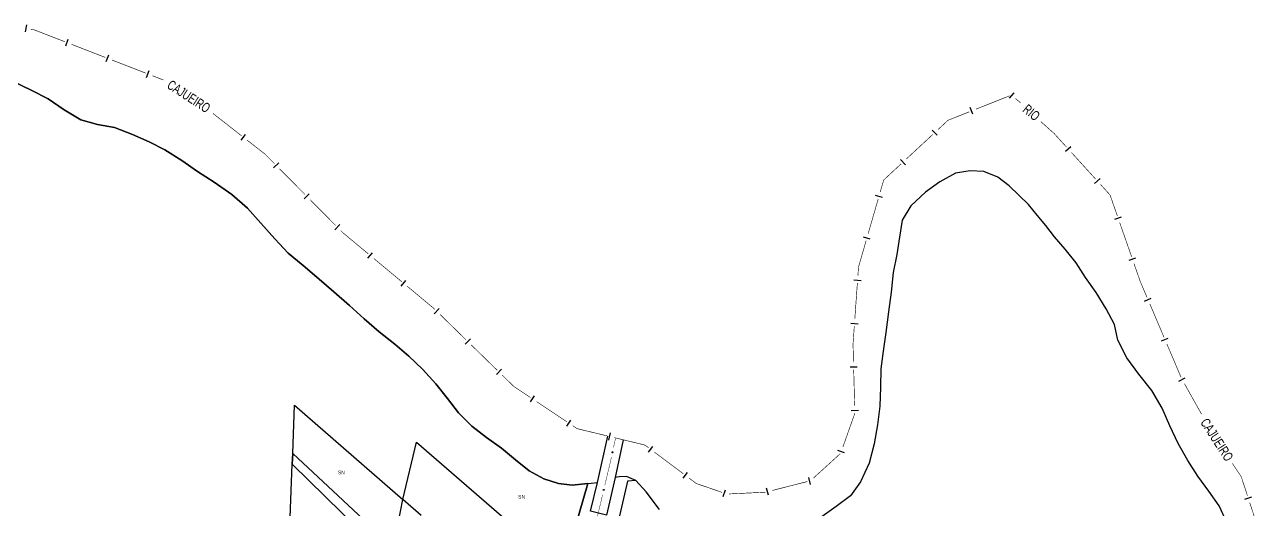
# Model space of a CAD drawing. Extents: x 207981 to 210201, y 4876477 to 4878908.
# Drawn here: x 209465 to 209978, y 4878082 to 4878283 of the extents above; entities that cross this region are included whole.
import ezdxf
from ezdxf.enums import TextEntityAlignment as Align

# ---------------------------------------------------------------- set-up
doc = ezdxf.new("R2010")
doc.units = 0
doc.header["$LTSCALE"] = 1.5
doc.header["$MEASUREMENT"] = 0
for name, color, linetype in [('CD_MALHA_LOTES', 7, 'CONTINUOUS'), ('HD-CURSO-PERENE', 170, 'CONTINUOUS'), ('HD-TXT-PERENE', 170, 'CONTINUOUS'), ('LM-LIM-SETORES-BAIRROS', 250, 'CONTINUOUS'), ('RU-QUADRA', 210, 'CONTINUOUS'), ('SV-EIXO-ROD-ESTR', 7, 'CONTINUOUS'), ('SV-PONTE-BUEIRO', 251, 'CONTINUOUS'), ('Th_NmrPort', 1, 'CONTINUOUS')]:
    doc.layers.add(name, color=color, linetype=linetype)
doc.styles.add('ARIAL', font='ARIAL.SHX')

msp = doc.modelspace()

# ---------------------------------------------------------------- linework, layer by layer
at = {"layer": 'CD_MALHA_LOTES', "linetype": 'Continuous', "flags": 128}
for points in [[(209691.69737, 4878068.823608), (209698.5866, 4878092.745313), (209692.130854, 4878092.090651), (209686.424493, 4878092.757467), (209680.362083, 4878094.596651), (209674.267163, 4878097.934901), (209668.640984, 4878102.575203), (209662.739167, 4878107.313868), (209656.538823, 4878111.725977), (209650.561593, 4878116.539172), (209644.931415, 4878121.979052), (209640.374028, 4878127.974833), (209635.51599, 4878134.068833), (209630.058151, 4878140.059432), (209624.428098, 4878145.474326), (209618.524656, 4878150.537821), (209612.0962, 4878155.548319), (209605.940509, 4878161.035151), (209599.834717, 4878166.547257), (209593.27845, 4878172.106747), (209587.248446, 4878177.469364), (209586.290773, 4878178.27578), (209580.617016, 4878183.053409), (209574.363149, 4878188.164862), (209568.905434, 4878194.130474), (209563.069533, 4878200.693612), (209557.535781, 4878206.858687), (209551.053801, 4878212.568529), (209543.624469, 4878217.648231), (209536.848837, 4878222.05703), (209530.322455, 4878226.642176), (209523.22166, 4878231.049104), (209516.701776, 4878234.334934), (209509.807579, 4878237.443697), (209502.364731, 4878240.224465), (209495.304193, 4878241.583141), (209488.366343, 4878243.417286), (209481.517048, 4878247.550798), (209474.840341, 4878252.185055), (209467.868483, 4878255.81811), (209460.346972, 4878259.323064)], [(209963.427196, 4878076.610233), (209960.316538, 4878083.41394), (209956.033414, 4878089.586212), (209951.425127, 4878095.756612), (209947.290579, 4878102.229589), (209943.302982, 4878109.328101), (209939.839649, 4878116.629531), (209936.626567, 4878123.907413), (209932.462258, 4878131.329746), (209927.075832, 4878138.045396), (209922.014195, 4878144.837877), (209918.301112, 4878152.062906), (209916.867294, 4878158.676362), (209913.533023, 4878165.178932), (209909.297425, 4878171.851228), (209904.914126, 4878178.047911), (209901.05609, 4878184.247616), (209896.52559, 4878189.868737), (209892.097639, 4878194.990698), (209888.422314, 4878199.667212), (209884.799013, 4878203.944225), (209881.225363, 4878208.296486), (209877.454236, 4878212.122872), (209873.232133, 4878216.096589), (209868.611954, 4878219.643226), (209862.747146, 4878221.983297), (209857.042409, 4878222.325284), (209851.044395, 4878221.291268), (209844.483837, 4878217.705281), (209838.501817, 4878213.472948), (209832.501658, 4878207.866193), (209828.954978, 4878201.82378), (209827.764601, 4878194.770435), (209826.749562, 4878187.668124), (209825.236272, 4878180.163145), (209824.351544, 4878172.012106), (209823.191928, 4878163.80951), (209822.183637, 4878155.357909), (209821.047034, 4878147.555247), (209820.107782, 4878140.303446), (209819.920907, 4878132.656174), (209819.635106, 4878124.783445), (209818.723491, 4878117.007065), (209817.286737, 4878109.202675), (209815.150632, 4878101.194361), (209811.587437, 4878093.452698), (209807.414693, 4878087.556608), (209801.583748, 4878083.125242), (209795.676017, 4878079.043261)], [(209576.237458, 4878105.204349), (209576.967583, 4878125.135169)], [(209576.967583, 4878125.135169), (209621.920042, 4878086.048983)], [(209621.920042, 4878086.048983), (209627.592736, 4878109.868374)], [(209627.592736, 4878109.868374), (209681.490782, 4878063.17423)], [(209576.088553, 4878100.77183), (209576.237458, 4878105.204349)], [(209618.088817, 4878066.194281), (209576.237458, 4878105.204349)], [(209575.262138, 4878078.580237), (209576.088553, 4878100.77183)], [(209576.088553, 4878100.77183), (209610.361449, 4878067.107937)], [(209728.35099, 4878081.904241), (209722.81124, 4878089.268685), (209718.535614, 4878093.941745), (209714.995217, 4878093.675933), (209708.842549, 4878066.7269)], [(209618.088817, 4878066.194281), (209621.920042, 4878086.048983)], [(209629.479932, 4878079.427665), (209621.920042, 4878086.048983)]]:
    msp.add_lwpolyline(points, dxfattribs=at)
at = {"layer": 'HD-CURSO-PERENE', "linetype": 'Continuous'}
for points in [[(209460.346972, 4878259.323064, 2.197405), (209467.868483, 4878255.81811, 2.197405), (209474.840341, 4878252.185055, 2.197405), (209481.517048, 4878247.550798, 2.197405), (209488.366343, 4878243.417286, 2.197405), (209495.304193, 4878241.583141, 2.197405), (209502.364731, 4878240.224465, 2.197405), (209509.807579, 4878237.443697, 2.197405), (209516.701776, 4878234.334934, 2.197405), (209523.22166, 4878231.049104, 2.197405), (209530.322455, 4878226.642176, 2.197405), (209536.848837, 4878222.05703, 2.197405), (209543.624469, 4878217.648231, 2.197405), (209551.053801, 4878212.568529, 2.197405), (209557.535781, 4878206.858687, 2.197405), (209563.069533, 4878200.693612, 2.197405), (209568.905434, 4878194.130474, 2.197405), (209574.363149, 4878188.164862, 2.197405), (209580.617016, 4878183.053409, 2.197405), (209586.290773, 4878178.27578, 2.197405), (209587.248446, 4878177.469364, 2.197405), (209593.27845, 4878172.106747, 2.197405), (209599.834717, 4878166.547257, 2.197405), (209605.940509, 4878161.035151, 2.197405), (209612.0962, 4878155.548319, 2.197405), (209618.524656, 4878150.537821, 2.197405), (209624.428098, 4878145.474326, 2.197405), (209630.058151, 4878140.059432, 2.197405), (209635.51599, 4878134.068833, 2.197405), (209640.374028, 4878127.974833, 2.197405), (209644.931415, 4878121.979052, 2.197405), (209650.561593, 4878116.539172, 2.197405), (209656.538823, 4878111.725977, 2.197405), (209662.739167, 4878107.313868, 2.197405), (209668.640984, 4878102.575203, 2.197405), (209674.267163, 4878097.934901, 2.197405), (209680.362083, 4878094.596651, 2.197405), (209686.424493, 4878092.757467, 2.197405), (209692.130854, 4878092.090651, 2.197405), (209702.591366, 4878093.151426, 2.197405)], [(209963.427196, 4878076.610233, 2.197405), (209960.316538, 4878083.41394, 2.197405), (209956.033414, 4878089.586212, 2.197405), (209951.425127, 4878095.756612, 2.197405), (209947.290579, 4878102.229589, 2.197405), (209943.302982, 4878109.328101, 2.197405), (209939.839649, 4878116.629531, 2.197405), (209936.626567, 4878123.907413, 2.197405), (209932.462258, 4878131.329746, 2.197405), (209927.075832, 4878138.045396, 2.197405), (209922.014195, 4878144.837877, 2.197405), (209918.301112, 4878152.062906, 2.197405), (209916.867294, 4878158.676362, 2.197405), (209913.533023, 4878165.178932, 2.197405), (209909.297425, 4878171.851228, 2.197405), (209904.914126, 4878178.047911, 2.197405), (209901.05609, 4878184.247616, 2.197405), (209896.52559, 4878189.868737, 2.197405), (209892.097639, 4878194.990698, 2.197405), (209888.422314, 4878199.667212, 2.197405), (209884.799013, 4878203.944225, 2.197405), (209881.225363, 4878208.296486, 2.197405), (209877.454236, 4878212.122872, 2.197405), (209873.232133, 4878216.096589, 2.197405), (209868.611954, 4878219.643226, 2.197405), (209862.747146, 4878221.983297, 2.197405), (209857.042409, 4878222.325284, 2.197405), (209851.044395, 4878221.291268, 2.197405), (209844.483837, 4878217.705281, 2.197405), (209838.501817, 4878213.472948, 2.197405), (209832.501658, 4878207.866193, 2.197405), (209828.954978, 4878201.82378, 2.197405), (209827.764601, 4878194.770435, 2.197405), (209826.749562, 4878187.668124, 2.197405), (209825.236272, 4878180.163145, 2.197405), (209824.351544, 4878172.012106, 2.197405), (209823.191928, 4878163.80951, 2.197405), (209822.183637, 4878155.357909, 2.197405), (209821.047034, 4878147.555247, 2.197405), (209820.107782, 4878140.303446, 2.197405), (209819.920907, 4878132.656174, 2.197405), (209819.635106, 4878124.783445, 2.197405), (209818.723491, 4878117.007065, 2.197405), (209817.286737, 4878109.202675, 2.197405), (209815.150632, 4878101.194361, 2.197405), (209811.587437, 4878093.452698, 2.197405), (209807.414693, 4878087.556608, 2.197405), (209801.583748, 4878083.125242, 2.197405), (209795.676017, 4878079.043261, 2.197405)], [(209728.35099, 4878081.904241, 2.197405), (209722.81124, 4878089.268685, 2.197405), (209718.535614, 4878093.941745, 2.197405), (209714.600812, 4878095.603389, 2.197405), (209711.531085, 4878095.5303, 2.197405), (209709.859232, 4878095.168467, 2.197405)]]:
    msp.add_polyline3d(points, dxfattribs=at)
at = {"layer": 'LM-LIM-SETORES-BAIRROS'}
for points in [[(209465.441128, 4878279.937147), (209466.032271, 4878282.878329)], [(209482.146709, 4878274.085095), (209483.231853, 4878276.881961)], [(209498.927909, 4878267.574231), (209500.013052, 4878270.371098)], [(209515.709108, 4878261.063367), (209516.794252, 4878263.860234)], [(209873.365104, 4878252.375156), (209875.261254, 4878254.699938)], [(209858.179868, 4878245.744295), (209857.071413, 4878248.532005)], [(209554.85808, 4878235.082815), (209556.705165, 4878237.446768)], [(209843.400211, 4878237.045904), (209841.358558, 4878239.244005)], [(209896.572721, 4878230.425277), (209898.791042, 4878232.444943)], [(209568.345387, 4878223.503847), (209570.477235, 4878225.614587)], [(209830.2116, 4878224.795984), (209828.169946, 4878226.994085)], [(209908.690716, 4878217.115349), (209910.909037, 4878219.135014)], [(209581.009829, 4878210.71276), (209583.141677, 4878212.823501)], [(209820.692121, 4878211.226908), (209817.810428, 4878212.061082)], [(209593.674272, 4878197.921674), (209595.80612, 4878200.032414)], [(209917.004457, 4878202.237488), (209919.836766, 4878203.226441)], [(209815.687075, 4878193.936751), (209812.805382, 4878194.770925)], [(209607.413428, 4878186.088377), (209609.331746, 4878188.394902)], [(209922.938173, 4878185.243636), (209925.770482, 4878186.232588)], [(209621.252579, 4878174.578472), (209623.170897, 4878176.884998)], [(209811.899983, 4878176.749851), (209808.907562, 4878176.962961)], [(209929.417338, 4878168.353808), (209932.177592, 4878169.528966)], [(209634.911821, 4878163.046874), (209637.007116, 4878165.193905)], [(209810.621323, 4878158.795324), (209807.628902, 4878159.008434)], [(209647.794004, 4878150.475105), (209649.889299, 4878152.622136)], [(209936.468285, 4878151.792282), (209939.228539, 4878152.967439)], [(209660.676186, 4878137.903336), (209662.771481, 4878140.050367)], [(209810.278233, 4878140.96621), (209807.279283, 4878140.886865)], [(209943.630634, 4878135.104627), (209946.24774, 4878136.571174)], [(209674.873444, 4878126.514958), (209676.537544, 4878129.011109)], [(209810.754307, 4878122.972507), (209807.755356, 4878122.893162)], [(209689.850349, 4878116.530355), (209691.51445, 4878119.026505)], [(209707.237529, 4878110.746284), (209707.942819, 4878113.6622)], [(209723.690818, 4878105.722489), (209725.490818, 4878108.122489)], [(209805.054034, 4878105.402551), (209802.226285, 4878106.404467)], [(209738.090818, 4878094.922489), (209739.890818, 4878097.322489)], [(209790.894996, 4878092.305504), (209790.156975, 4878095.213308)], [(209754.699424, 4878087.293943), (209755.67348, 4878090.13141)], [(209773.448172, 4878087.877376), (209772.710151, 4878090.78518)], [(209970.934651, 4878086.198819), (209973.786468, 4878087.130025)]]:
    msp.add_lwpolyline(points, dxfattribs=at)
at = {"layer": 'LM-LIM-SETORES-BAIRROS', "const_width": 0.25}
for points in [[(209467.697487, 4878281.013642), (209468.677881, 4878280.816594)], [(209468.677881, 4878280.816594), (209469.229519, 4878280.705722)], [(209469.229519, 4878280.705722), (209481.756992, 4878275.845243)], [(209484.553859, 4878274.760099), (209498.538192, 4878269.334379)], [(209501.335058, 4878268.249235), (209515.319391, 4878262.823515)], [(209518.116258, 4878261.738371), (209521.845413, 4878260.291513)], [(209521.845413, 4878260.291513), (209522.68191, 4878259.966964)], [(209859.484114, 4878247.87712), (209873.422665, 4878253.419393)], [(209875.863034, 4878252.273447), (209877.412889, 4878251.009346)], [(209877.412889, 4878251.009346), (209878.009922, 4878250.522391)], [(209543.173872, 4878246.115915), (209554.993638, 4878236.880487)], [(209847.896948, 4878243.269809), (209856.696404, 4878246.768665)], [(209843.844785, 4878239.506057), (209847.508289, 4878242.908812)], [(209847.508289, 4878242.908812), (209847.896948, 4878243.269809)], [(209886.375713, 4878242.726995), (209891.591506, 4878238.05843)], [(209830.656174, 4878227.256137), (209841.646684, 4878237.464403)], [(209891.591506, 4878238.05843), (209891.91672, 4878237.767337)], [(209891.91672, 4878237.767337), (209897.00866, 4878232.174551)], [(209557.357591, 4878235.033401), (209564.449451, 4878229.492145)], [(209564.449451, 4878229.492145), (209564.792999, 4878229.223712)], [(209564.792999, 4878229.223712), (209568.707731, 4878225.269833)], [(209899.028325, 4878229.956229), (209909.126654, 4878218.864622)], [(209570.818471, 4878223.137985), (209581.372173, 4878212.478746)], [(209821.238422, 4878218.508687), (209828.458073, 4878225.214483)], [(209819.80739, 4878213.565123), (209821.197681, 4878218.367945)], [(209821.197681, 4878218.367945), (209821.238422, 4878218.508687)], [(209911.14632, 4878216.6463), (209914.51243, 4878212.949098)], [(209583.482914, 4878210.346899), (209594.036616, 4878199.68766)], [(209814.802345, 4878196.274967), (209818.973216, 4878210.683431)], [(209914.51243, 4878212.949098), (209915.065048, 4878212.342124)], [(209915.065048, 4878212.342124), (209918.090961, 4878203.676067)], [(209919.079914, 4878200.843759), (209924.024677, 4878186.682215)], [(209596.147356, 4878197.555812), (209596.850936, 4878196.845196)], [(209596.850936, 4878196.845196), (209596.969255, 4878196.725694)], [(209596.969255, 4878196.725694), (209607.603745, 4878187.881079)], [(209810.8027, 4878182.458012), (209813.968171, 4878193.393274)], [(209609.910271, 4878185.962761), (209621.442896, 4878176.371174)], [(209810.545846, 4878178.851353), (209810.758956, 4878181.843774)], [(209810.758956, 4878181.843774), (209810.8027, 4878182.458012)], [(209925.013629, 4878183.849906), (209927.321185, 4878177.241186)], [(209623.749422, 4878174.452857), (209634.513206, 4878165.500709)], [(209809.267186, 4878160.896826), (209810.332736, 4878175.858932)], [(209927.321185, 4878177.241186), (209927.582458, 4878176.492915)], [(209927.582458, 4878176.492915), (209930.405746, 4878169.861471)], [(209634.513206, 4878165.500709), (209634.728817, 4878165.321387)], [(209634.728817, 4878165.321387), (209635.243792, 4878164.818821)], [(209931.580904, 4878167.101217), (209937.456693, 4878153.299945)], [(209637.390822, 4878162.723526), (209648.125974, 4878152.247052)], [(209808.525816, 4878150.486755), (209809.054076, 4878157.904405)], [(209650.273005, 4878150.151757), (209661.008157, 4878139.675283)], [(209808.540721, 4878149.923389), (209808.525816, 4878150.486755)], [(209808.725861, 4878142.925838), (209808.540721, 4878149.923389)], [(209938.63185, 4878150.539691), (209944.50764, 4878136.738419)], [(209809.201934, 4878124.932135), (209808.805207, 4878139.926887)], [(209663.155187, 4878137.579988), (209667.449248, 4878133.389399)], [(209667.449248, 4878133.389399), (209667.844419, 4878133.00375)], [(209945.916884, 4878134.093163), (209952.760767, 4878121.880003)], [(209667.844419, 4878133.00375), (209674.873444, 4878128.317734)], [(209677.369594, 4878126.653633), (209689.850349, 4878118.33313)], [(209804.308103, 4878107.788675), (209808.983709, 4878120.984837)], [(209808.983709, 4878120.984837), (209809.283951, 4878121.832222)], [(209809.283951, 4878121.832222), (209809.28128, 4878121.933184)], [(209952.760767, 4878121.880003), (209953.016843, 4878121.423026)], [(209692.3465, 4878116.66903), (209694.0106, 4878115.559629)], [(209694.0106, 4878115.559629), (209694.177308, 4878115.448491)], [(209694.177308, 4878115.448491), (209706.618202, 4878112.439339)], [(209709.534118, 4878111.734049), (209722.169755, 4878108.677793)], [(209722.169755, 4878108.677793), (209722.288806, 4878108.648998)], [(209722.288806, 4878108.648998), (209723.790818, 4878107.522489)], [(209726.190818, 4878105.722489), (209738.190818, 4878096.722489)], [(209792.089616, 4878094.948935), (209803.188716, 4878105.039027)], [(209965.755662, 4878101.078943), (209969.084042, 4878096.086761)], [(209740.590818, 4878094.922489), (209742.990818, 4878093.122489)], [(209742.990818, 4878093.122489), (209743.53973, 4878092.710805)], [(209743.53973, 4878092.710805), (209754.24063, 4878089.037362)], [(209775.017697, 4878089.823292), (209789.556718, 4878093.513399)], [(209969.084042, 4878096.086761), (209969.475691, 4878095.499333)], [(209969.475691, 4878095.499333), (209972.050158, 4878087.615027)], [(209757.124409, 4878088.388303), (209772.107431, 4878089.101782)], [(209972.981363, 4878084.763211), (209977.63739, 4878070.504129)]]:
    msp.add_lwpolyline(points, dxfattribs=at)
at = {"layer": 'RU-QUADRA', "linetype": 'Continuous', "flags": 128}
for points in [[(209460.346972, 4878259.323064), (209467.868483, 4878255.81811), (209474.840341, 4878252.185055), (209481.517048, 4878247.550798), (209488.366343, 4878243.417286), (209495.304193, 4878241.583141), (209502.364731, 4878240.224465), (209509.807579, 4878237.443697), (209516.701776, 4878234.334934), (209523.22166, 4878231.049104), (209530.322455, 4878226.642176), (209536.848837, 4878222.05703), (209543.624469, 4878217.648231), (209551.053801, 4878212.568529), (209557.535781, 4878206.858687), (209563.069533, 4878200.693612), (209568.905434, 4878194.130474), (209574.363149, 4878188.164862), (209580.617016, 4878183.053409), (209586.290773, 4878178.27578), (209587.248446, 4878177.469364), (209593.27845, 4878172.106747), (209599.834717, 4878166.547257), (209605.940509, 4878161.035151), (209612.0962, 4878155.548319), (209618.524656, 4878150.537821), (209624.428098, 4878145.474326), (209630.058151, 4878140.059432), (209635.51599, 4878134.068833), (209640.374028, 4878127.974833), (209644.931415, 4878121.979052), (209650.561593, 4878116.539172), (209656.538823, 4878111.725977), (209662.739167, 4878107.313868), (209668.640984, 4878102.575203), (209674.267163, 4878097.934901), (209680.362083, 4878094.596651), (209686.424493, 4878092.757467), (209692.130854, 4878092.090651), (209698.5866, 4878092.745313), (209691.69737, 4878068.823608)], [(209963.427196, 4878076.610233), (209960.316538, 4878083.41394), (209956.033414, 4878089.586212), (209951.425127, 4878095.756612), (209947.290579, 4878102.229589), (209943.302982, 4878109.328101), (209939.839649, 4878116.629531), (209936.626567, 4878123.907413), (209932.462258, 4878131.329746), (209927.075832, 4878138.045396), (209922.014195, 4878144.837877), (209918.301112, 4878152.062906), (209916.867294, 4878158.676362), (209913.533023, 4878165.178932), (209909.297425, 4878171.851228), (209904.914126, 4878178.047911), (209901.05609, 4878184.247616), (209896.52559, 4878189.868737), (209892.097639, 4878194.990698), (209888.422314, 4878199.667212), (209884.799013, 4878203.944225), (209881.225363, 4878208.296486), (209877.454236, 4878212.122872), (209873.232133, 4878216.096589), (209868.611954, 4878219.643226), (209862.747146, 4878221.983297), (209857.042409, 4878222.325284), (209851.044395, 4878221.291268), (209844.483837, 4878217.705281), (209838.501817, 4878213.472948), (209832.501658, 4878207.866193), (209828.954978, 4878201.82378), (209827.764601, 4878194.770435), (209826.749562, 4878187.668124), (209825.236272, 4878180.163145), (209824.351544, 4878172.012106), (209823.191928, 4878163.80951), (209822.183637, 4878155.357909), (209821.047034, 4878147.555247), (209820.107782, 4878140.303446), (209819.920907, 4878132.656174), (209819.635106, 4878124.783445), (209818.723491, 4878117.007065), (209817.286737, 4878109.202675), (209815.150632, 4878101.194361), (209811.587437, 4878093.452698), (209807.414693, 4878087.556608), (209801.583748, 4878083.125242), (209795.676017, 4878079.043261)], [(209618.088817, 4878066.194281), (209576.237458, 4878105.204349), (209576.088553, 4878100.77183), (209610.361449, 4878067.107937)], [(209728.35099, 4878081.904241), (209722.81124, 4878089.268685), (209718.535614, 4878093.941745), (209714.995217, 4878093.675933), (209708.842549, 4878066.7269)]]:
    msp.add_lwpolyline(points, dxfattribs=at)
at = {"layer": 'SV-EIXO-ROD-ESTR', "const_width": 0.18}
for points in [[(209709.238563, 4878107.608623), (209710.097454, 4878111.515323)], [(209710.097454, 4878111.515323), (209710.114669, 4878111.593628)], [(209707.885997, 4878101.456417), (209708.379673, 4878103.701923)], [(209705.646287, 4878092.017639), (209707.724183, 4878100.774485)], [(209707.724183, 4878100.774485), (209707.885997, 4878101.456417)], [(209701.952251, 4878076.449913), (209704.722778, 4878088.125708)]]:
    msp.add_lwpolyline(points, dxfattribs=at)
at = {"layer": 'SV-EIXO-ROD-ESTR'}
for points in [[(209708.670754, 4878105.53858), (209708.643822, 4878105.579405), (209708.629023, 4878105.62), (209708.626425, 4878105.65741), (209708.63275, 4878105.691067), (209708.643098, 4878105.724771), (209708.661029, 4878105.75645), (209708.688717, 4878105.787202), (209708.729481, 4878105.814506), (209708.772063, 4878105.826933), (209708.808603, 4878105.831442), (209708.844078, 4878105.826868), (209708.876652, 4878105.816266), (209708.908942, 4878105.796553), (209708.939832, 4878105.768189), (209708.966295, 4878105.726535), (209708.980531, 4878105.686638), (209708.982093, 4878105.650387), (209708.977269, 4878105.614751), (209708.966292, 4878105.580469), (209708.948511, 4878105.549474), (209708.919897, 4878105.518424), (209708.878438, 4878105.492849), (209708.838808, 4878105.478197), (209708.802588, 4878105.476126), (209708.767612, 4878105.481665), (209708.733681, 4878105.491633), (209708.701086, 4878105.508332), (209708.670754, 4878105.53858)], [(209705.044254, 4878089.95729), (209705.018002, 4878089.998556), (209705.003878, 4878090.03939), (209705.0019, 4878090.076838), (209705.008782, 4878090.110386), (209705.019687, 4878090.143914), (209705.03814, 4878090.175291), (209705.066335, 4878090.20558), (209705.107545, 4878090.232205), (209705.150327, 4878090.243924), (209705.186937, 4878090.247827), (209705.222332, 4878090.242666), (209705.254725, 4878090.231526), (209705.286684, 4878090.21128), (209705.3171, 4878090.182408), (209705.342869, 4878090.140321), (209705.356441, 4878090.100194), (209705.357403, 4878090.063922), (209705.351989, 4878090.028371), (209705.340445, 4878089.994275), (209705.322154, 4878089.963579), (209705.293028, 4878089.933007), (209705.251152, 4878089.908123), (209705.211284, 4878089.89413), (209705.175035, 4878089.892659), (209705.140155, 4878089.898777), (209705.106394, 4878089.909307), (209705.074081, 4878089.926543), (209705.044254, 4878089.95729)]]:
    msp.add_lwpolyline(points, close=True, dxfattribs=at)
for points in [[(209708.629023, 4878105.62), (209708.643098, 4878105.724771)], [(209708.635286, 4878105.60251), (209708.651126, 4878105.731753)], [(209708.643822, 4878105.579405), (209708.661029, 4878105.75645)], [(209708.656987, 4878105.561414), (209708.673696, 4878105.764513)], [(209708.670754, 4878105.53858), (209708.688717, 4878105.787202)], [(209708.687857, 4878105.523891), (209708.71018, 4878105.797008)], [(209708.701086, 4878105.508332), (209708.729481, 4878105.814506)], [(209708.718537, 4878105.504572), (209708.749357, 4878105.816337)], [(209708.733681, 4878105.491633), (209708.772063, 4878105.826933)], [(209708.75039, 4878105.490584), (209708.787523, 4878105.824712)], [(209708.767612, 4878105.481665), (209708.808603, 4878105.831442)], [(209708.786079, 4878105.48134), (209708.828515, 4878105.826876)], [(209708.802588, 4878105.476126), (209708.844078, 4878105.826868)], [(209708.822194, 4878105.480386), (209708.860207, 4878105.818512)], [(209708.838808, 4878105.478197), (209708.876652, 4878105.816266)], [(209708.860067, 4878105.487428), (209708.892806, 4878105.801565)], [(209708.878438, 4878105.492849), (209708.908942, 4878105.796553)], [(209708.898498, 4878105.509715), (209708.924233, 4878105.779288)], [(209708.919897, 4878105.518424), (209708.939832, 4878105.768189)], [(209708.933063, 4878105.539838), (209708.951851, 4878105.739685)], [(209708.948511, 4878105.549474), (209708.966295, 4878105.726535)], [(209708.957713, 4878105.569346), (209708.972513, 4878105.700215)], [(209708.966292, 4878105.580469), (209708.980531, 4878105.686638)], [(209705.003878, 4878090.03939), (209705.019687, 4878090.143914)], [(209705.00985, 4878090.021799), (209705.027829, 4878090.150761)], [(209705.018002, 4878089.998556), (209705.03814, 4878090.175291)], [(209705.030867, 4878089.980349), (209705.05094, 4878090.183143)], [(209705.044254, 4878089.95729), (209705.066335, 4878090.20558)], [(209705.061111, 4878089.942319), (209705.087957, 4878090.215029)], [(209705.074081, 4878089.926543), (209705.107545, 4878090.232205)], [(209705.091467, 4878089.922494), (209705.127449, 4878090.233706)], [(209705.106394, 4878089.909307), (209705.150327, 4878090.243924)], [(209705.123083, 4878089.90798), (209705.165748, 4878090.241447)], [(209705.140155, 4878089.898777), (209705.186937, 4878090.247827)], [(209705.158615, 4878089.898146), (209705.206771, 4878090.242932)], [(209705.175035, 4878089.892659), (209705.222332, 4878090.242666)], [(209705.194709, 4878089.896594), (209705.238319, 4878090.234044)], [(209705.211284, 4878089.89413), (209705.254725, 4878090.231526)], [(209705.232694, 4878089.903007), (209705.270633, 4878090.216559)], [(209705.251152, 4878089.908123), (209705.286684, 4878090.21128)], [(209705.271488, 4878089.924655), (209705.301687, 4878090.193764)], [(209705.293028, 4878089.933007), (209705.3171, 4878090.182408)], [(209705.306547, 4878089.954201), (209705.328645, 4878090.153709)], [(209705.322154, 4878089.963579), (209705.342869, 4878090.140321)], [(209705.331683, 4878089.983297), (209705.34865, 4878090.113902)], [(209705.340445, 4878089.994275), (209705.356441, 4878090.100194)]]:
    msp.add_lwpolyline(points, dxfattribs=at)
at = {"layer": 'SV-PONTE-BUEIRO', "linetype": 'Continuous'}
msp.add_polyline3d([(209713.296605, 4878110.823994, 7.0725), (209709.859232, 4878095.168467, 7.0725), (209706.318957, 4878079.65385, 7.0725), (209699.735687, 4878081.18941, 7.270473), (209702.591366, 4878093.151426, 7.319967), (209706.935687, 4878112.362547, 7.319967)], dxfattribs=at)

# ---------------------------------------------------------------- texts
at = {"layer": 'HD-TXT-PERENE', "style": 'ARIAL', "width": 0.7}
for s, rotation, p in [('CAJUEIRO', 327, (209523.808681, 4878256.882062)), ('RIO', 321, (209878.529432, 4878247.111636)), ('CAJUEIRO', 303, (209952.315217, 4878118.062056))]:
    msp.add_text(s, height=4, rotation=rotation, dxfattribs=at).set_placement(p)
at = {"layer": 'Th_NmrPort', "color": 1}
for p in [(209594.992642, 4878097.285942), (209669.692522, 4878087.241564)]:
    msp.add_text('SN', height=1.5, dxfattribs=at).set_placement(p, align=Align.MIDDLE_LEFT)

doc.saveas('drawing.dxf')
